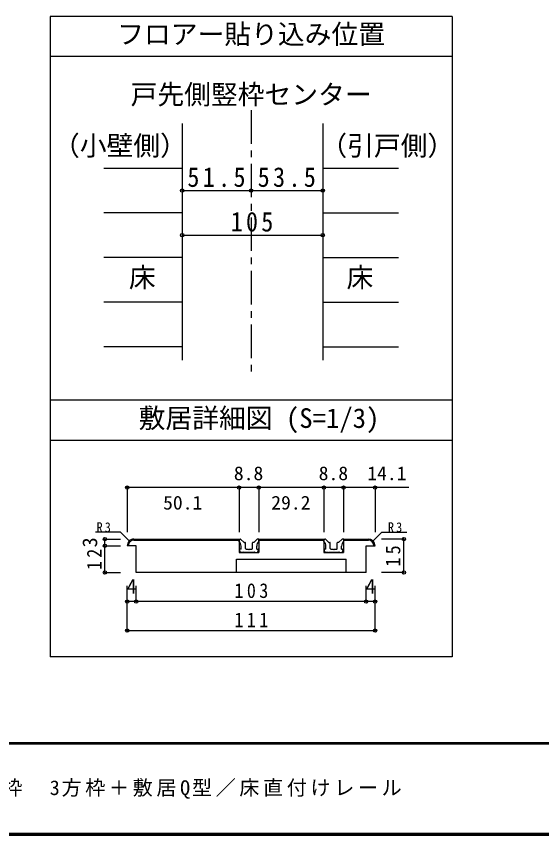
# Model space of a CAD drawing. Units: millimetres at full size, sheet at 1:5, with parts at other scales. Extents: x -973 to 977, y -718 to 696.
# Drawn here: x -394 to -1, y -701 to -90 of the extents above; entities that cross this region are included whole.
import ezdxf
from ezdxf.enums import TextEntityAlignment as Align

# ---------------------------------------------------------------- set-up
doc = ezdxf.new("R2010")
doc.units = ezdxf.units.MM
doc.header["$LTSCALE"] = 5
doc.header["$PDMODE"] = 32
doc.header["$PDSIZE"] = 2.5
doc.linetypes.add('CHAIN1', pattern=[8, 5, -1, 1, -1])
for name, color, linetype in [('0-1_通り芯', 4, 'CHAIN1'), ('0-3_仕上げ', 2, 'Continuous'), ('0-4_枠', 3, 'Continuous'), ('0-A_文字', 7, 'Continuous'), ('0-B_寸法', 7, 'Continuous'), ('2-4_枠', 3, 'Continuous'), ('2-7_金物', 7, 'Continuous'), ('2-B_寸法', 4, 'Continuous'), ('F-1_枠', 6, 'Continuous'), ('F-A_文字', 7, 'Continuous')]:
    doc.layers.add(name, color=color, linetype=linetype)
doc.styles.add('ＭＳ ゴシック', font='')
doc.styles.get('ＭＳ ゴシック').set_extended_font_data('MS Gothic')

msp = doc.modelspace()

# ---------------------------------------------------------------- linework, layer by layer
at = {"layer": '0-1_通り芯'}
msp.add_line((-218.347, -159.5), (-218.347, -356.007), dxfattribs=at)
at = {"layer": '0-3_仕上げ', "color": 4}
for p, q in [((-328.347, -202.801), (-269.847, -202.801)), ((-164.847, -202.801), (-108.347, -202.801)), ((-269.847, -236.103), (-328.347, -236.103)), ((-164.847, -236.103), (-108.347, -236.103)), ((-269.847, -269.404), (-328.347, -269.404)), ((-164.847, -269.404), (-108.347, -269.404)), ((-269.847, -302.706), (-328.347, -302.706)), ((-164.847, -302.706), (-108.347, -302.706)), ((-269.847, -336.007), (-328.347, -336.007)), ((-164.847, -336.007), (-108.347, -336.007))]:
    msp.add_line(p, q, dxfattribs=at)
at = {"layer": '0-4_枠'}
for p, q in [((-269.847, -169.5), (-269.847, -346.007)), ((-164.847, -169.5), (-164.847, -346.007))]:
    msp.add_line(p, q, dxfattribs=at)
at = {"layer": '0-A_文字', "color": 3}
for p, q in [((-368.347, -89.5), (-368.347, -567.5)), ((-68.347, -89.5), (-368.347, -89.5)), ((-68.347, -89.5), (-68.347, -567.5)), ((-68.347, -119.5), (-368.347, -119.5)), ((-68.347, -376.007), (-368.347, -376.007)), ((-68.347, -406.007), (-368.347, -406.007)), ((-68.347, -567.5), (-368.347, -567.5))]:
    msp.add_line(p, q, dxfattribs=at)
at = {"layer": '0-B_寸法', "color": 4}
for p, q in [((-269.847, -219.452), (-218.347, -219.452)), ((-218.347, -219.452), (-164.847, -219.452)), ((-269.847, -252.753), (-164.847, -252.753))]:
    msp.add_line(p, q, dxfattribs=at)
at = {"layer": '0-B_寸法'}
for p in [(-269.847, -219.452), (-218.347, -219.452), (-164.847, -219.452), (-269.847, -252.753), (-164.847, -252.753)]:
    msp.add_point(p, dxfattribs=at)
at = {"layer": '2-4_枠'}
for p, q in [((-305.847, -479.502), (-289.014, -479.502)), ((-305.847, -479.502), (-227.347, -479.502)), ((-305.847, -480.335), (-289.014, -480.335)), ((-305.847, -480.335), (-227.347, -480.335)), ((-227.347, -479.502), (-227.347, -489.502)), ((-212.68, -479.502), (-212.68, -489.502)), ((-212.68, -479.502), (-164.014, -479.502)), ((-212.68, -479.502), (-164.014, -479.502)), ((-212.68, -480.335), (-164.014, -480.335)), ((-212.68, -480.335), (-164.014, -480.335)), ((-164.014, -479.502), (-164.014, -489.502)), ((-149.347, -479.502), (-149.347, -489.502)), ((-149.347, -479.502), (-130.847, -479.502)), ((-149.347, -480.335), (-130.847, -480.335)), ((-147.68, -479.502), (-130.847, -479.502)), ((-147.68, -480.335), (-130.847, -480.335)), ((-304.18, -484.502), (-310.847, -484.502)), ((-304.18, -484.502), (-310.847, -484.502)), ((-304.18, -504.502), (-304.18, -484.502)), ((-132.514, -484.502), (-125.847, -484.502)), ((-132.514, -504.502), (-132.514, -484.502)), ((-132.514, -484.502), (-125.847, -484.502)), ((-229.18, -494.502), (-147.514, -494.502)), ((-227.347, -489.502), (-212.68, -489.502)), ((-227.347, -489.502), (-212.68, -489.502)), ((-164.014, -489.502), (-149.347, -489.502)), ((-164.014, -489.502), (-149.347, -489.502)), ((-147.514, -504.502), (-147.514, -494.501)), ((-132.514, -504.502), (-304.18, -504.502)), ((-132.514, -504.502), (-304.18, -504.502))]:
    msp.add_line(p, q, dxfattribs=at)
msp.add_lwpolyline([(-229.18, -504.502), (-229.18, -494.501), (-147.514, -494.501)], dxfattribs=at)
for centre, major_axis, start_param, end_param in [((-305.847, -484.502), (5, 0), 1.5707963, 3.1415927), ((-305.847, -484.502), (5, 0), 1.5707963, 3.1415927), ((-305.847, -484.502), (4.167, 0), 1.5707963, 3.1415927), ((-305.847, -484.502), (4.167, 0), 1.5707963, 3.1415927), ((-130.847, -484.502), (5, 0), 6.2831853, 7.8539816), ((-130.847, -484.502), (5, 0), 6.2831853, 7.8539816), ((-130.847, -484.502), (4.167, 0), 6.2831853, 7.8539816), ((-130.847, -484.502), (4.167, 0), 6.2831853, 7.8539816)]:
    msp.add_ellipse(centre, major_axis=major_axis, ratio=0.999999, start_param=start_param, end_param=end_param, dxfattribs=at)
at = {"layer": '2-7_金物'}
for p, q in [((-227.514, -479.502), (-226.609, -479.502)), ((-227.514, -481.169), (-227.514, -479.502)), ((-227.514, -479.502), (-226.609, -479.502)), ((-223.91, -481.855), (-226.019, -479.746)), ((-223.91, -481.855), (-226.019, -479.746)), ((-223.556, -482.002), (-223.014, -482.002)), ((-223.556, -482.002), (-223.014, -482.002)), ((-222.68, -486.502), (-222.68, -482.335)), ((-217.347, -486.502), (-217.347, -482.335)), ((-216.471, -482.002), (-217.014, -482.002)), ((-216.471, -482.002), (-217.014, -482.002)), ((-216.117, -481.855), (-214.008, -479.746)), ((-216.117, -481.855), (-214.008, -479.746)), ((-212.514, -479.502), (-213.418, -479.502)), ((-164.18, -479.502), (-163.275, -479.502)), ((-164.18, -481.169), (-164.18, -479.502)), ((-164.18, -479.502), (-163.275, -479.502)), ((-160.577, -481.855), (-162.686, -479.746)), ((-160.577, -481.855), (-162.686, -479.746)), ((-160.223, -482.002), (-159.68, -482.002)), ((-160.223, -482.002), (-159.68, -482.002)), ((-159.347, -486.502), (-159.347, -482.335)), ((-154.014, -486.502), (-154.014, -482.335)), ((-153.137, -482.002), (-153.68, -482.002)), ((-153.137, -482.002), (-153.68, -482.002)), ((-152.784, -481.855), (-150.674, -479.746)), ((-152.784, -481.855), (-150.674, -479.746)), ((-149.18, -479.502), (-150.085, -479.502)), ((-226.347, -489.502), (-227.157, -487.458)), ((-226.347, -489.502), (-227.157, -487.458)), ((-225.847, -487.002), (-226.847, -487.002)), ((-225.847, -487.002), (-226.847, -487.002)), ((-225.847, -487.002), (-225.847, -484.895)), ((-220.014, -487.502), (-219.514, -487.002)), ((-220.014, -487.502), (-219.514, -487.002)), ((-219.514, -487.002), (-217.847, -487.002)), ((-219.514, -487.002), (-217.847, -487.002)), ((-214.18, -487.002), (-214.18, -484.895)), ((-214.18, -487.002), (-213.18, -487.002)), ((-214.18, -487.002), (-213.18, -487.002)), ((-213.68, -489.502), (-212.87, -487.458)), ((-213.68, -489.502), (-212.87, -487.458)), ((-163.014, -489.502), (-163.823, -487.458)), ((-163.014, -489.502), (-163.823, -487.458)), ((-162.514, -487.002), (-163.514, -487.002)), ((-162.514, -487.002), (-163.514, -487.002)), ((-162.514, -487.002), (-162.514, -484.895)), ((-156.68, -487.502), (-156.18, -487.002)), ((-156.68, -487.502), (-156.18, -487.002)), ((-156.18, -487.002), (-154.514, -487.002)), ((-156.18, -487.002), (-154.514, -487.002)), ((-150.847, -487.002), (-150.847, -484.895)), ((-150.847, -487.002), (-149.847, -487.002)), ((-150.847, -487.002), (-149.847, -487.002)), ((-150.347, -489.502), (-149.537, -487.458)), ((-150.347, -489.502), (-149.537, -487.458)), ((-224.514, -489.502), (-226.347, -489.502)), ((-224.514, -489.502), (-226.347, -489.502)), ((-224.514, -489.502), (-224.18, -489.168)), ((-224.514, -489.502), (-224.18, -489.168)), ((-224.18, -489.168), (-223.847, -489.502)), ((-224.18, -489.168), (-223.847, -489.502)), ((-216.18, -489.502), (-223.847, -489.502)), ((-216.18, -489.502), (-223.847, -489.502)), ((-215.847, -489.168), (-216.18, -489.502)), ((-215.847, -489.168), (-216.18, -489.502)), ((-215.514, -489.502), (-215.847, -489.168)), ((-215.514, -489.502), (-215.847, -489.168)), ((-215.514, -489.502), (-213.68, -489.502)), ((-215.514, -489.502), (-213.68, -489.502)), ((-161.18, -489.502), (-163.014, -489.502)), ((-161.18, -489.502), (-163.014, -489.502)), ((-161.18, -489.502), (-160.847, -489.168)), ((-161.18, -489.502), (-160.847, -489.168)), ((-160.847, -489.168), (-160.514, -489.502)), ((-160.847, -489.168), (-160.514, -489.502)), ((-152.847, -489.502), (-160.514, -489.502)), ((-152.847, -489.502), (-160.514, -489.502)), ((-152.514, -489.168), (-152.847, -489.502)), ((-152.514, -489.168), (-152.847, -489.502)), ((-152.18, -489.502), (-152.514, -489.168)), ((-152.18, -489.502), (-152.514, -489.168)), ((-152.18, -489.502), (-150.347, -489.502)), ((-152.18, -489.502), (-150.347, -489.502))]:
    msp.add_line(p, q, dxfattribs=at)
for points in [[(-212.514, -481.169), (-212.514, -479.502), (-213.418, -479.502)], [(-149.18, -481.169), (-149.18, -479.502), (-150.085, -479.502)], [(-222.18, -487.002), (-220.514, -487.002), (-220.014, -487.502)], [(-222.18, -487.002), (-220.514, -487.002), (-220.014, -487.502)], [(-158.847, -487.002), (-157.18, -487.002), (-156.68, -487.502)], [(-158.847, -487.002), (-157.18, -487.002), (-156.68, -487.502)]]:
    msp.add_lwpolyline(points, dxfattribs=at)
for centre, major_axis, start_param, end_param in [((-230.847, -484.895), (-5, 0), 3.1415927, 3.9826668), ((-230.847, -484.895), (-5, 0), 3.1415927, 3.9826668), ((-226.609, -480.335), (-0.833, 0), 3.9269908, 4.712389), ((-226.609, -480.335), (-0.833, 0), 3.9269908, 4.712389), ((-223.556, -481.502), (-0.5, 0), 0.7853982, 1.5707963), ((-223.556, -481.502), (-0.5, 0), 0.7853982, 1.5707963), ((-223.014, -482.335), (-0.333, 0), 3.1415927, 4.712389), ((-223.014, -482.335), (-0.333, 0), 3.1415927, 4.712389), ((-217.014, -482.335), (-0.333, 0), 4.712389, 6.2831853), ((-217.014, -482.335), (-0.333, 0), 4.712389, 6.2831853), ((-216.471, -481.502), (-0.5, 0), 1.5707963, 2.3561945), ((-216.471, -481.502), (-0.5, 0), 1.5707963, 2.3561945), ((-209.18, -484.895), (-5, 0), 5.4421111, 6.2831853), ((-209.18, -484.895), (-5, 0), 5.4421111, 6.2831853), ((-213.418, -480.335), (-0.833, 0), 4.712389, 5.4977871), ((-213.418, -480.335), (-0.833, 0), 4.712389, 5.4977871), ((-167.514, -484.895), (-5, 0), 3.1415927, 3.9826668), ((-167.514, -484.895), (-5, 0), 3.1415927, 3.9826668), ((-163.275, -480.335), (-0.833, 0), 3.9269908, 4.712389), ((-163.275, -480.335), (-0.833, 0), 3.9269908, 4.712389), ((-160.223, -481.502), (-0.5, 0), 0.7853982, 1.5707963), ((-160.223, -481.502), (-0.5, 0), 0.7853982, 1.5707963), ((-159.68, -482.335), (-0.333, 0), 3.1415927, 4.712389), ((-159.68, -482.335), (-0.333, 0), 3.1415927, 4.712389), ((-153.68, -482.335), (-0.333, 0), 4.712389, 6.2831853), ((-153.68, -482.335), (-0.333, 0), 4.712389, 6.2831853), ((-153.137, -481.502), (-0.5, 0), 1.5707963, 2.3561945), ((-153.137, -481.502), (-0.5, 0), 1.5707963, 2.3561945), ((-145.847, -484.895), (-5, 0), 5.4421111, 6.2831853), ((-145.847, -484.895), (-5, 0), 5.4421111, 6.2831853), ((-150.085, -480.335), (-0.833, 0), 4.712389, 5.4977871), ((-150.085, -480.335), (-0.833, 0), 4.712389, 5.4977871), ((-226.847, -487.335), (-0.333, 0), 4.712389, 6.6604557), ((-226.847, -487.335), (-0.333, 0), 4.712389, 6.6604557), ((-222.18, -486.502), (-0.5, 0), 6.2831853, 7.8539816), ((-222.18, -486.502), (-0.5, 0), 6.2831853, 7.8539816), ((-217.847, -486.502), (-0.5, 0), 1.5707963, 3.1415927), ((-217.847, -486.502), (-0.5, 0), 1.5707963, 3.1415927), ((-213.18, -487.335), (-0.333, 0), 2.7643223, 4.712389), ((-213.18, -487.335), (-0.333, 0), 2.7643223, 4.712389), ((-163.514, -487.335), (-0.333, 0), 4.712389, 6.6604557), ((-163.514, -487.335), (-0.333, 0), 4.712389, 6.6604557), ((-158.847, -486.502), (-0.5, 0), 6.2831853, 7.8539816), ((-158.847, -486.502), (-0.5, 0), 6.2831853, 7.8539816), ((-154.514, -486.502), (-0.5, 0), 1.5707963, 3.1415927), ((-154.514, -486.502), (-0.5, 0), 1.5707963, 3.1415927), ((-149.847, -487.335), (-0.333, 0), 2.7643223, 4.712389), ((-149.847, -487.335), (-0.333, 0), 2.7643223, 4.712389)]:
    msp.add_ellipse(centre, major_axis=major_axis, ratio=0.999999, start_param=start_param, end_param=end_param, dxfattribs=at)
at = {"layer": '2-B_寸法'}
for p, q in [((-227.347, -441.168), (-310.847, -441.168)), ((-310.847, -441.168), (-310.847, -474.502)), ((-212.68, -441.168), (-227.347, -441.168)), ((-227.347, -441.168), (-227.347, -474.502)), ((-164.014, -441.168), (-212.68, -441.168)), ((-212.68, -441.168), (-212.68, -474.502)), ((-149.347, -441.168), (-164.014, -441.168)), ((-164.014, -441.168), (-164.014, -474.502)), ((-149.347, -441.168), (-149.347, -474.502)), ((-100.586, -441.168), (-149.347, -441.168)), ((-125.847, -441.168), (-125.847, -474.502)), ((-315.847, -474.502), (-334.538, -474.502)), ((-309.383, -480.966), (-315.847, -474.502)), ((-309.383, -480.966), (-315.847, -474.502)), ((-127.311, -480.966), (-120.847, -474.502)), ((-127.311, -480.966), (-120.847, -474.502)), ((-120.847, -474.502), (-102.02, -474.502)), ((-120.847, -474.502), (-102.02, -474.502)), ((-327.514, -484.502), (-327.514, -479.502)), ((-327.514, -479.502), (-315.847, -479.502)), ((-104.322, -479.502), (-120.989, -479.502)), ((-104.322, -504.502), (-104.322, -479.502)), ((-327.514, -504.502), (-327.514, -484.502)), ((-327.514, -484.502), (-315.847, -484.502)), ((-327.514, -504.502), (-315.847, -504.502)), ((-104.322, -504.502), (-120.989, -504.502)), ((-310.847, -526.168), (-310.847, -514.502)), ((-304.18, -526.168), (-304.18, -514.502)), ((-132.514, -526.168), (-132.514, -514.502)), ((-125.847, -526.168), (-125.847, -514.502)), ((-310.847, -547.835), (-310.847, -526.168)), ((-304.18, -526.168), (-310.847, -526.168)), ((-132.514, -526.168), (-304.18, -526.168)), ((-125.847, -526.168), (-132.514, -526.168)), ((-125.847, -547.835), (-125.847, -526.168)), ((-310.847, -547.835), (-125.847, -547.835))]:
    msp.add_line(p, q, dxfattribs=at)
at = {"layer": '2-B_寸法', "color": 7}
for p in [(-310.847, -441.168), (-227.347, -441.168), (-212.68, -441.168), (-164.014, -441.168), (-149.347, -441.168), (-125.847, -441.168), (-327.514, -479.502), (-104.322, -479.502), (-327.514, -484.502), (-327.514, -504.502), (-104.322, -504.502), (-310.847, -526.168), (-304.18, -526.168), (-132.514, -526.168), (-125.847, -526.168), (-310.847, -547.835), (-125.847, -547.835)]:
    msp.add_point(p, dxfattribs=at)
at = {"layer": 'F-1_枠'}
for p, q in [((976.653, -631.667), (-973.347, -631.667)), ((976.653, -632.5), (-973.347, -632.5)), ((976.653, -699.167), (-973.347, -699.167)), ((976.653, -700), (-973.347, -700)), ((976.653, -700.833), (-973.347, -700.833))]:
    msp.add_line(p, q, dxfattribs=at)

# ---------------------------------------------------------------- texts
at = {"layer": '0-A_文字', "style": 'ＭＳ ゴシック'}
for s, p in [('フロアー貼り込み位置', (-318.347, -114.5)), ('戸先側竪枠センター', (-308.347, -159.5)), ('（小壁側）', (-366.283, -197.697)), ('（引戸側）', (-166.684, -197.697)), ('床', (-309.597, -296.055)), ('床', (-147.097, -296.055)), ('敷居詳細図 (S=1/3)', (-302.356, -401.007))]:
    msp.add_text(s, height=14.66, dxfattribs=at).set_placement(p, align=Align.BOTTOM_LEFT)
at = {"layer": '0-B_寸法', "char_height": 14.66, "attachment_point": 7, "style": 'ＭＳ ゴシック'}
for s, insert in [('\\T1.28;\\W0.9;51.5', (-265.972, -216.952)), ('\\T1.28;\\W0.9;53.5', (-213.472, -216.952)), ('\\T1.27;\\W0.9;105', (-233.597, -250.253))]:
    msp.add_mtext(s, dxfattribs=dict(at, insert=insert))
at = {"layer": '2-B_寸法', "color": 7, "style": 'ＭＳ ゴシック', "width": 1.05}
for s, p in [('8.8', (-231.264, -438.668)), ('8.8', (-167.93, -438.668)), ('14.1', (-131.659, -438.668)), ('50.1', (-284.097, -460.589)), ('29.2', (-203.347, -460.589))]:
    msp.add_text(s, height=10.26, dxfattribs=at).set_placement(p, align=Align.BOTTOM_LEFT)
at = {"layer": '2-B_寸法', "color": 7, "style": 'ＭＳ ゴシック'}
msp.add_text('3', height=11, rotation=90, dxfattribs=at).set_placement((-330.014, -485.752), align=Align.BOTTOM_LEFT)
for p in [(-311.264, -523.668), (-132.93, -523.668)]:
    msp.add_text('4', height=11, dxfattribs=at).set_placement(p, align=Align.BOTTOM_LEFT)
at = {"layer": '2-B_寸法', "color": 7, "attachment_point": 7, "style": 'ＭＳ ゴシック'}
for s, insert, char_height in [('\\T1.36;\\W0.9;R3', (-333.705, -474.502), 7.331), ('\\T1.36;\\W0.9;R3', (-116.187, -474.502), 7.331), ('\\T1.36;\\W0.9;R3', (-116.187, -474.502), 7.331), ('\\T1.38;\\W0.9;103', (-230.847, -523.668), 11), ('\\T1.38;\\W0.9;111', (-230.847, -545.335), 11)]:
    msp.add_mtext(s, dxfattribs=dict(at, insert=insert, char_height=char_height))
at = {"layer": '2-B_寸法', "color": 7, "char_height": 11, "attachment_point": 7, "rotation": 90, "style": 'ＭＳ ゴシック'}
for s, insert in [('\\T1.36;\\W0.9;12', (-330.014, -502.627)), ('\\T1.36;\\W0.9;15', (-106.822, -500.127))]:
    msp.add_mtext(s, dxfattribs=dict(at, insert=insert))
at = {"layer": 'F-A_文字', "insert": (-846.68, -673.333), "char_height": 11, "attachment_point": 7, "style": 'ＭＳ ゴシック'}
msp.add_mtext('\\T1.18;ピノアース\u3000H20\\~２枚引き込み戸（レールタイプ）調整枠\u30003方枠＋敷居Q型／床直付けレール', dxfattribs=at)

doc.saveas('drawing.dxf')
